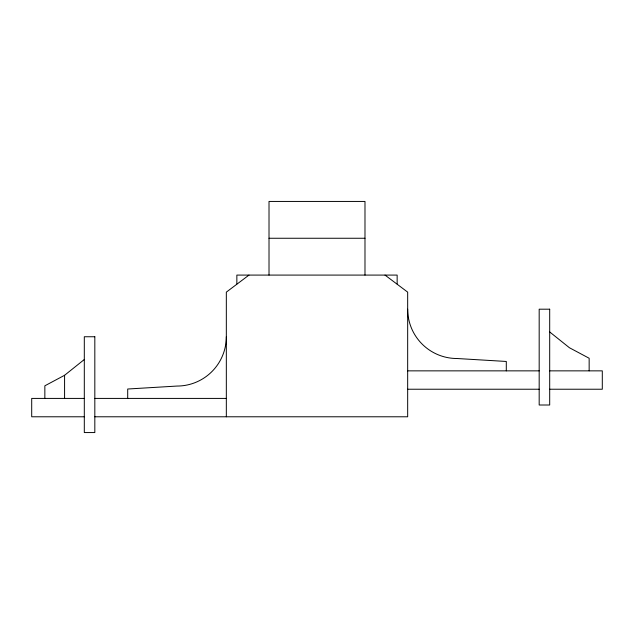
<?xml version="1.0" encoding="UTF-8"?>
<svg xmlns="http://www.w3.org/2000/svg" width="634" height="634" viewBox="0 0 634 634"><rect width="100%" height="100%" fill="white"/><g stroke="black" fill="none" stroke-linecap="round" stroke-linejoin="round"><path stroke-width="0.95" d="M44.848 398.414L44.848 385.805L64.581 375.288L84.306 359.51M248.996 275.085L226.33 292.139L226.33 416.784M269.014 238.257L364.986 238.257M407.67 370.858L539.177 370.858M549.694 370.858L602.3 370.858L602.3 389.228L549.694 389.228M407.67 389.228L539.177 389.228M84.306 398.414L31.7 398.414L31.7 416.784L84.306 416.784M94.823 398.414L226.33 398.414M94.823 416.784L407.67 416.784L407.67 292.139L385.004 275.085M549.694 331.954L569.419 347.733L589.152 358.25L589.152 370.858M506.297 370.858L506.297 361.459L456.987 358.511A49.317 49.317 0 0 1 407.67 309.194M397.146 283.977L397.146 275.085L236.854 275.085L236.854 283.977M364.986 275.085L364.986 201.438L269.014 201.438L269.014 275.085M127.703 398.414L127.703 389.014L177.013 386.058A49.317 49.317 0 0 0 226.33 336.749M64.581 375.288L64.581 398.414M549.694 309.194L539.177 309.194L539.177 405.007L549.694 405.007L549.694 309.194M94.823 336.749L84.306 336.749L84.306 432.562L94.823 432.562L94.823 336.749"/></g></svg>
